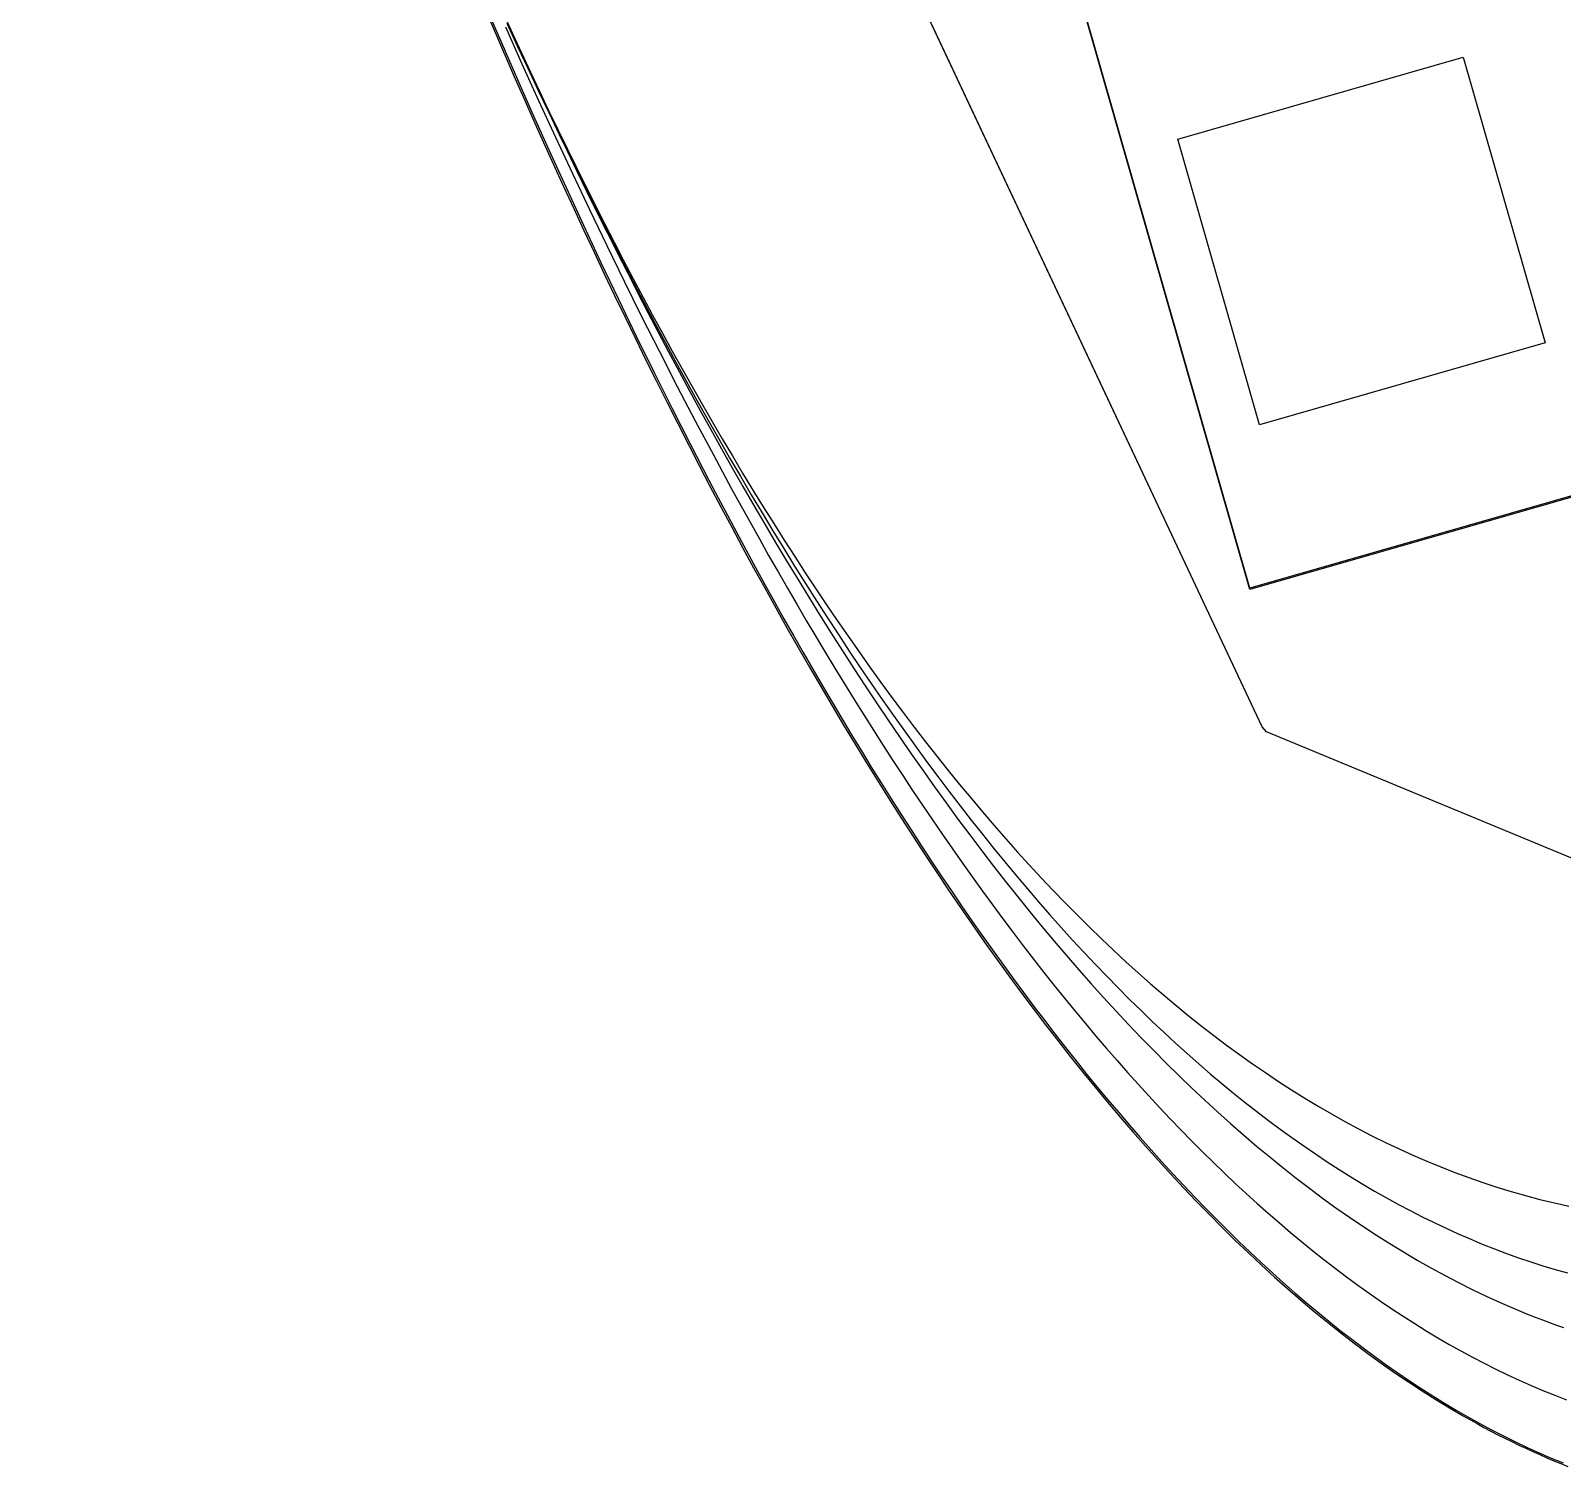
# Model space of a CAD drawing. Extents: x 5 to 212, y -377 to 0.
# Drawn here: x 49.3 to 121.3, y -375 to -307.5 of the extents above; entities that cross this region are included whole.
import ezdxf

# ---------------------------------------------------------------- set-up
doc = ezdxf.new("R2010")
doc.units = 0
for name, color, linetype in [('bottom', 7, 'CONTINUOUS'), ('hipro_lower', 7, 'CONTINUOUS'), ('hipro_upper', 7, 'CONTINUOUS'), ('mid_lower', 7, 'CONTINUOUS'), ('mid_upper', 7, 'CONTINUOUS'), ('plate', 7, 'CONTINUOUS')]:
    doc.layers.add(name, color=color, linetype=linetype)

msp = doc.modelspace()

# ---------------------------------------------------------------- linework, layer by layer
at = {"layer": 'bottom', "color": 7}
msp.add_lwpolyline([(70.158035, -305.376267), (71.064511, -307.490814), (71.9814, -309.595757), (72.443734, -310.644265), (72.908652, -311.689938), (73.376149, -312.732631), (73.846218, -313.772199), (74.318854, -314.808498), (74.794049, -315.841381), (75.271798, -316.870706), (75.752095, -317.896327), (76.234934, -318.918098), (76.720308, -319.935876), (77.208211, -320.949515), (77.698637, -321.958871), (78.191581, -322.963799), (78.687035, -323.964154), (79.184994, -324.959791), (79.685451, -325.950566), (80.188401, -326.936333), (80.693837, -327.916948), (81.201753, -328.892266), (81.712142, -329.862142), (82.225, -330.826431), (82.740319, -331.784989), (83.258094, -332.737671), (83.778318, -333.684332), (84.300985, -334.624827), (84.826089, -335.559011), (85.353624, -336.486739), (85.883583, -337.407868), (86.415961, -338.322251), (86.950752, -339.229744), (87.487949, -340.130203), (88.027545, -341.023482), (88.569536, -341.909436), (89.113915, -342.787922), (89.660675, -343.658794), (90.20981, -344.521906), (90.761315, -345.377115), (91.315183, -346.224276), (91.871408, -347.063244), (92.429984, -347.893873), (92.990905, -348.71602), (93.554164, -349.529539), (94.119756, -350.334286), (94.687674, -351.130115), (95.257912, -351.916883), (95.830463, -352.694443), (96.405323, -353.462652), (96.982485, -354.221364), (97.561941, -354.970435), (98.143688, -355.70972), (98.727717, -356.439074), (99.314023, -357.158352), (99.902601, -357.86741), (100.493443, -358.566102), (101.086543, -359.254284), (101.681897, -359.931811), (102.279496, -360.598539), (102.879335, -361.254321), (103.481409, -361.899015), (104.08571, -362.532474), (104.692233, -363.154554), (105.300972, -363.76511), (105.911919, -364.363998), (106.52507, -364.951072), (107.140419, -365.526188), (107.757958, -366.089201), (108.377681, -366.639966), (108.999584, -367.178338), (109.623659, -367.704173), (110.2499, -368.217326), (110.878301, -368.717651), (111.508856, -369.205004), (112.141559, -369.679241), (112.776404, -370.140216), (113.413385, -370.587785), (114.052495, -371.021803), (114.693728, -371.442125), (115.337078, -371.848605), (115.982539, -372.241101), (116.630105, -372.619466), (117.279769, -372.983555), (117.605386, -373.160202), (117.931526, -373.333225), (118.258187, -373.502607), (118.585369, -373.66833), (118.913071, -373.830375), (119.241293, -373.988725), (119.570033, -374.143361), (119.89929, -374.294266), (120.229065, -374.44142), (120.559356, -374.584807), (120.890162, -374.724408), (121.221483, -374.860204), (121.553317, -374.992179)], dxfattribs=at)
at = {"layer": 'hipro_lower', "color": 7}
for points in [[(124.911223, -328.503301), (106.599154, -333.754196), (98.722811, -306.286131), (99.063918, -306.167157)], [(71.651675, -307.126115), (72.142702, -308.189013), (72.634493, -309.243036), (73.127049, -310.288166), (73.620374, -311.324387), (74.114471, -312.35168), (74.609343, -313.370028), (75.104992, -314.379413), (75.601422, -315.379819), (76.098634, -316.371226), (76.596633, -317.353618), (77.095421, -318.326977), (77.595001, -319.291286), (78.095375, -320.246526), (78.596547, -321.192681), (79.098519, -322.129733), (79.601295, -323.057664), (80.104877, -323.976457), (80.609268, -324.886093), (81.114471, -325.786557), (81.620489, -326.677829), (82.127324, -327.559893), (82.63498, -328.43273), (83.143459, -329.296324), (83.652765, -330.150656), (84.162899, -330.99571), (84.673866, -331.831467), (85.185667, -332.65791), (85.698307, -333.475022), (86.211787, -334.282784), (86.72611, -335.08118), (87.24128, -335.870192), (87.757298, -336.649801), (88.274169, -337.419991), (88.791895, -338.180745), (89.310479, -338.932043), (89.829923, -339.67387), (90.350231, -340.406207), (90.871405, -341.129036), (91.393449, -341.842341), (91.916365, -342.546104), (92.440155, -343.240306), (92.964824, -343.924931), (93.490373, -344.599961), (94.016806, -345.265378), (94.544126, -345.921165), (95.072335, -346.567304), (95.601436, -347.203778), (96.131432, -347.830569), (96.662326, -348.447659), (97.194121, -349.055032), (97.726819, -349.652669), (98.260424, -350.240552), (98.794939, -350.818665), (99.330366, -351.386989), (99.866708, -351.945508), (100.403968, -352.494203), (100.942149, -353.033057), (101.481254, -353.562052), (102.021285, -354.081171), (102.562246, -354.590397), (103.10414, -355.089711), (103.646968, -355.579096), (104.190735, -356.058535), (104.735442, -356.52801), (105.281094, -356.987503), (105.827692, -357.436997), (106.37524, -357.876474), (106.92374, -358.305917), (107.473195, -358.725309), (108.023609, -359.13463), (108.574984, -359.533865), (109.127322, -359.922996), (109.680628, -360.302004), (110.234903, -360.670872), (110.790151, -361.029583), (111.346374, -361.37812), (111.903575, -361.716464), (112.461757, -362.044598), (113.020924, -362.362504), (113.581077, -362.670165), (114.14222, -362.967564), (114.704356, -363.254682), (115.267487, -363.531503), (115.831616, -363.798008), (116.396747, -364.054181), (116.962882, -364.300002), (117.530023, -364.535456), (118.098175, -364.760524), (118.667339, -364.975189), (119.237518, -365.179433), (119.808716, -365.373239), (120.380936, -365.556589), (120.954179, -365.729465), (121.52845, -365.891851)]]:
    msp.add_lwpolyline(points, dxfattribs=at)
at = {"layer": 'hipro_upper', "color": 7}
for points in [[(124.914345, -328.449435), (106.602301, -333.70033), (98.725958, -306.232255), (99.067055, -306.113304)], [(71.494594, -306.691241), (71.914152, -307.605331), (72.336159, -308.516063), (72.760626, -309.423326), (73.187563, -310.327007), (73.61698, -311.226996), (74.048887, -312.123181), (74.483294, -313.015452), (74.92021, -313.903697), (75.359647, -314.787805), (75.801613, -315.667664), (76.246119, -316.543163), (76.693175, -317.414192), (77.142791, -318.280638), (77.594976, -319.142391), (78.049741, -319.99934), (78.507096, -320.851372), (78.967051, -321.698378), (79.429616, -322.540245), (79.8948, -323.376863), (80.362614, -324.20812), (80.833068, -325.033904), (81.306171, -325.854106), (81.781935, -326.668613), (82.260368, -327.477314), (82.74148, -328.280098), (83.225283, -329.076854), (83.711785, -329.86747), (84.200997, -330.651836), (84.692928, -331.42984), (85.187589, -332.20137), (85.68499, -332.966317), (86.18514, -333.724567), (86.68805, -334.476011), (87.19373, -335.220536), (87.702189, -335.958032), (88.213438, -336.688388), (88.727487, -337.411491), (89.244345, -338.127232), (89.764023, -338.835498), (90.28653, -339.536179), (90.811877, -340.229163), (91.340073, -340.914339), (91.871129, -341.591595), (92.405055, -342.260821), (92.94186, -342.921905), (93.481554, -343.574737), (94.024148, -344.219204), (94.569652, -344.855195), (95.118075, -345.4826), (95.669428, -346.101307), (96.22372, -346.711205), (96.780962, -347.312182), (97.341163, -347.904128), (97.904333, -348.486931), (98.470483, -349.06048), (99.039623, -349.624663), (99.611761, -350.17937), (100.18691, -350.724489), (100.765077, -351.259909), (101.346275, -351.785518), (101.930511, -352.301206), (102.517797, -352.806861), (103.108142, -353.302372), (103.701557, -353.787628), (104.298051, -354.262517), (104.897635, -354.726929), (105.500317, -355.180752), (106.106109, -355.623874), (106.715021, -356.056185), (107.327062, -356.477573), (107.942242, -356.887928), (108.560571, -357.287137), (109.18206, -357.67509), (109.806718, -358.051675), (110.434555, -358.416781), (111.065582, -358.770297), (111.699808, -359.112112), (112.337243, -359.442114), (112.977897, -359.760193), (113.621781, -360.066236), (114.268904, -360.360133), (114.919276, -360.641772), (115.572907, -360.911043), (116.229808, -361.167834), (116.889987, -361.412033), (117.553456, -361.64353), (118.220224, -361.862213), (118.890302, -362.067971), (119.563698, -362.260693), (120.240424, -362.440268), (120.580038, -362.52509), (120.920488, -362.606583), (121.261776, -362.684735), (121.603902, -362.759529)]]:
    msp.add_lwpolyline(points, dxfattribs=at)
at = {"layer": 'mid_lower', "color": 7}
for points in [[(127.147626, -348.639896), (107.381655, -340.454356), (107.176548, -340.213767), (49.252784, -217.102562)], [(70.480046, -305.916559), (71.255943, -307.720653), (72.039427, -309.517634), (72.830466, -311.306781), (73.629031, -313.087373), (74.435089, -314.858688), (75.24861, -316.620005), (76.069565, -318.370602), (76.897921, -320.109758), (77.733648, -321.836752), (78.576716, -323.550863), (79.427093, -325.251368), (80.28475, -326.937547), (81.149655, -328.608679), (81.584815, -329.438376), (82.021777, -330.264041), (82.460535, -331.085583), (82.901086, -331.902913), (83.343426, -332.71594), (83.787551, -333.524573), (84.233458, -334.328724), (84.681142, -335.1283), (85.130599, -335.923214), (85.581827, -336.713373), (86.03482, -337.498688), (86.489576, -338.27907), (86.94609, -339.054427), (87.404358, -339.824669), (87.864377, -340.589707), (88.326143, -341.34945), (88.789652, -342.103809), (89.254899, -342.852692), (89.721882, -343.596009), (90.190597, -344.333671), (90.661039, -345.065588), (91.133204, -345.791669), (91.60709, -346.511823), (92.082691, -347.225962), (92.560005, -347.933994), (93.039027, -348.63583), (93.519754, -349.331379), (94.002181, -350.020551), (94.486305, -350.703256), (94.972123, -351.379404), (95.459629, -352.048904), (95.94882, -352.711667), (96.439694, -353.367603), (96.932244, -354.01662), (97.426469, -354.65863), (97.922363, -355.293541), (98.419924, -355.921264), (98.919147, -356.541708), (99.420028, -357.154784), (99.922564, -357.7604), (100.42675, -358.358468), (100.932584, -358.948896), (101.44006, -359.531595), (101.949176, -360.106475), (102.459927, -360.673445), (102.97231, -361.232414), (103.48632, -361.783294), (104.001954, -362.325994), (104.519208, -362.860423), (105.038079, -363.386491), (105.558561, -363.904109), (106.080652, -364.413186), (106.604348, -364.913632), (107.129645, -365.405356), (107.656539, -365.888269), (108.185025, -366.36228), (108.715101, -366.8273), (109.246763, -367.283238), (109.780006, -367.730003), (110.314827, -368.167507), (110.851221, -368.595658), (111.389186, -369.014366), (111.928717, -369.423541), (112.46981, -369.823094), (113.012462, -370.212933), (113.556669, -370.592969), (114.102427, -370.963112), (114.649731, -371.32327), (115.198579, -371.673356), (115.748966, -372.013277), (116.300889, -372.342944), (116.854343, -372.662266), (117.409325, -372.971154), (117.965831, -373.269518), (118.523858, -373.557267), (119.0834, -373.83431), (119.644455, -374.100559), (120.207019, -374.355922), (120.771087, -374.600309), (121.336656, -374.833631)]]:
    msp.add_lwpolyline(points, dxfattribs=at)
at = {"layer": 'mid_upper', "color": 7}
for points in [[(127.149907, -348.639093), (107.383916, -340.453525), (107.178834, -340.212939), (49.255047, -217.101731)], [(71.584179, -307.290023), (72.360273, -309.028474), (73.143493, -310.758159), (73.933818, -312.478425), (74.731228, -314.188619), (75.535701, -315.888088), (76.347219, -317.576182), (77.165759, -319.252246), (77.991302, -320.915628), (78.823827, -322.565677), (79.663313, -324.201739), (80.50974, -325.823162), (81.363088, -327.429294), (81.792351, -328.226422), (82.223336, -329.019482), (82.656041, -329.808393), (83.090463, -330.593073), (83.526601, -331.373441), (83.96445, -332.149416), (84.404009, -332.920915), (84.845275, -333.687857), (85.288245, -334.450161), (85.732917, -335.207744), (86.179289, -335.960526), (86.627358, -336.708425), (87.07712, -337.45136), (87.528575, -338.189248), (87.981718, -338.922008), (88.436548, -339.649559), (88.893062, -340.371819), (89.351258, -341.088706), (89.811132, -341.80014), (90.272683, -342.506038), (90.735907, -343.206318), (91.200802, -343.9009), (91.667366, -344.589702), (92.135596, -345.272642), (92.60549, -345.949638), (93.077044, -346.62061), (93.550257, -347.285475), (94.025126, -347.944151), (94.501648, -348.596559), (94.97982, -349.242615), (95.459641, -349.882238), (95.941107, -350.515347), (96.424216, -351.14186), (96.908965, -351.761696), (97.395352, -352.374772), (97.883375, -352.981008), (98.37303, -353.580322), (98.864315, -354.172633), (99.357228, -354.757858), (99.851766, -355.335916), (100.347927, -355.906726), (100.845707, -356.470206), (101.345105, -357.026275), (101.846117, -357.57485), (102.348741, -358.115851), (102.852976, -358.649196), (103.358817, -359.174803), (103.866263, -359.692591), (104.37531, -360.202478), (104.885957, -360.704383), (105.398201, -361.198224), (105.912039, -361.683919), (106.427469, -362.161387), (106.944488, -362.630546), (107.463094, -363.091316), (107.983283, -363.543613), (108.505054, -363.987358), (109.028404, -364.422467), (109.55333, -364.84886), (110.07983, -365.266455), (110.607901, -365.675171), (111.13754, -366.074925), (111.668746, -366.465637), (112.201515, -366.847225), (112.735845, -367.219607), (113.271734, -367.582701), (113.809178, -367.936427), (114.348175, -368.280702), (114.888723, -368.615445), (115.43082, -368.940575), (115.974461, -369.256009), (116.519646, -369.561667), (117.066371, -369.857466), (117.614634, -370.143326), (118.164432, -370.419164), (118.715763, -370.6849), (119.268625, -370.940451), (119.823013, -371.185736), (120.378927, -371.420673), (120.936363, -371.645181), (121.495319, -371.859178)]]:
    msp.add_lwpolyline(points, dxfattribs=at)
at = {"layer": 'plate', "color": 7}
msp.add_lwpolyline([(71.738063, -307.267825), (72.189036, -308.252032), (72.642582, -309.233236), (73.0987, -310.211311), (73.557386, -311.186126), (74.018638, -312.157556), (74.482454, -313.125471), (74.948833, -314.089744), (75.41777, -315.050246), (75.889265, -316.006851), (76.363315, -316.95943), (76.839917, -317.907855), (77.319069, -318.851998), (77.800769, -319.791732), (78.285015, -320.726928), (78.771804, -321.657458), (79.261134, -322.583195), (79.753002, -323.504011), (80.247406, -324.419777), (80.744345, -325.330366), (81.243815, -326.23565), (81.745815, -327.135501), (82.250341, -328.029791), (82.757392, -328.918392), (83.266965, -329.801177), (83.779059, -330.678016), (84.29367, -331.548783), (84.810796, -332.413349), (85.330436, -333.271587), (85.852586, -334.123368), (86.377245, -334.968566), (86.90441, -335.80705), (87.434078, -336.638695), (87.966248, -337.463372), (88.500917, -338.280952), (89.038083, -339.091309), (89.577744, -339.894314), (90.119896, -340.689839), (90.664539, -341.477756), (91.211669, -342.257938), (91.761284, -343.030256), (92.313382, -343.794583), (92.867961, -344.55079), (93.425018, -345.29875), (93.984551, -346.038335), (94.546557, -346.769417), (95.111035, -347.491868), (95.677982, -348.20556), (96.247396, -348.910365), (96.819273, -349.606155), (97.393613, -350.292802), (97.970413, -350.970179), (98.54967, -351.638157), (99.131382, -352.296609), (99.715546, -352.945406), (100.302162, -353.584421), (100.891225, -354.213526), (101.482734, -354.832592), (102.076686, -355.441493), (102.67308, -356.0401), (103.271913, -356.628284), (103.873181, -357.205919), (104.476885, -357.772876), (105.08302, -358.329027), (105.691584, -358.874245), (106.302576, -359.408401), (106.915993, -359.931368), (107.531832, -360.443018), (108.150091, -360.943222), (108.770769, -361.431853), (109.393862, -361.908783), (110.019368, -362.373883), (110.647286, -362.827027), (111.277612, -363.268086), (111.910344, -363.696932), (112.545481, -364.113438), (113.183019, -364.517475), (113.822956, -364.908915), (114.465291, -365.287631), (115.11002, -365.653494), (115.757142, -366.006378), (116.406654, -366.346153), (117.058554, -366.672691), (117.712839, -366.985866), (118.369507, -367.285549), (119.028556, -367.571611), (119.689984, -367.843926), (120.021589, -367.974889), (120.353788, -368.102366), (120.68658, -368.226342), (121.019965, -368.346801), (121.353944, -368.463728)], dxfattribs=at)
msp.add_lwpolyline([(116.635129, -308.72546), (120.485787, -322.154301), (107.056949, -326.004957), (103.206291, -312.576116)], close=True, dxfattribs=at)

doc.saveas('drawing.dxf')
